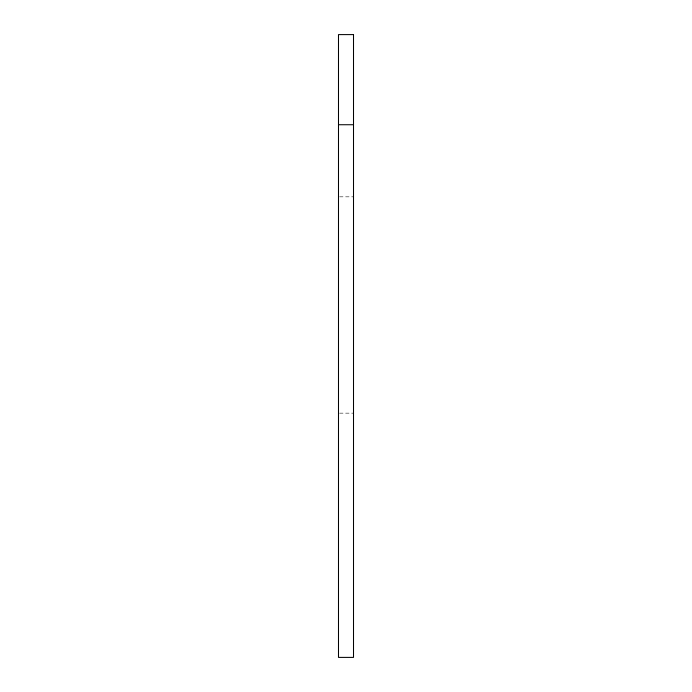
<?xml version="1.0" encoding="UTF-8"?>
<svg xmlns="http://www.w3.org/2000/svg" width="692" height="692" viewBox="0 0 692 692"><rect width="100%" height="100%" fill="white"/><g stroke="black" fill="none" stroke-linecap="round" stroke-linejoin="round"><path stroke-width="0.52" stroke-dasharray="3.46 2.59" d="M339.564 196.831L353.508 196.831M339.564 413.15L353.508 413.15"/><path stroke-width="1.04" d="M338.492 124.733L353.508 124.733M353.508 34.6L338.492 34.6L338.492 657.4L353.508 657.4L353.508 34.6"/></g></svg>
